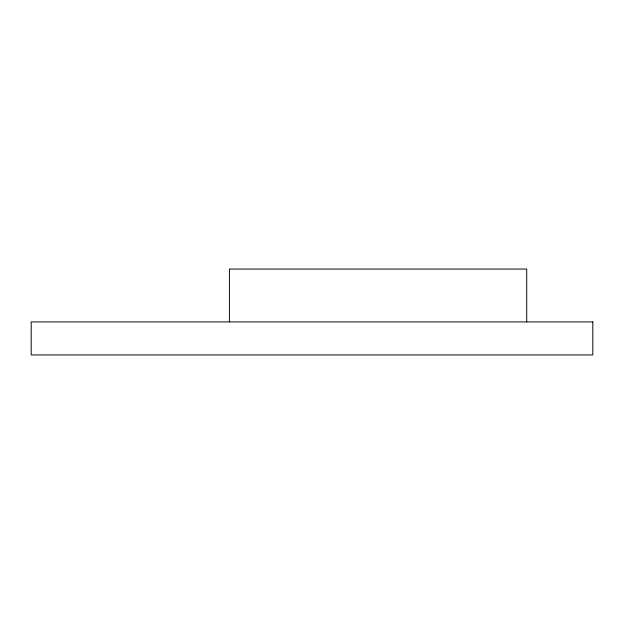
<?xml version="1.0" encoding="UTF-8"?>
<svg xmlns="http://www.w3.org/2000/svg" width="624" height="624" viewBox="0 0 624 624"><rect width="100%" height="100%" fill="white"/><g stroke="black" fill="none" stroke-linecap="round" stroke-linejoin="round"><path stroke-width="0.94" d="M526.726 321.914L526.726 269.053L229.414 269.053L229.414 321.914M592.8 321.914L31.2 321.914L31.2 354.947L592.8 354.947L592.8 321.914"/></g></svg>
